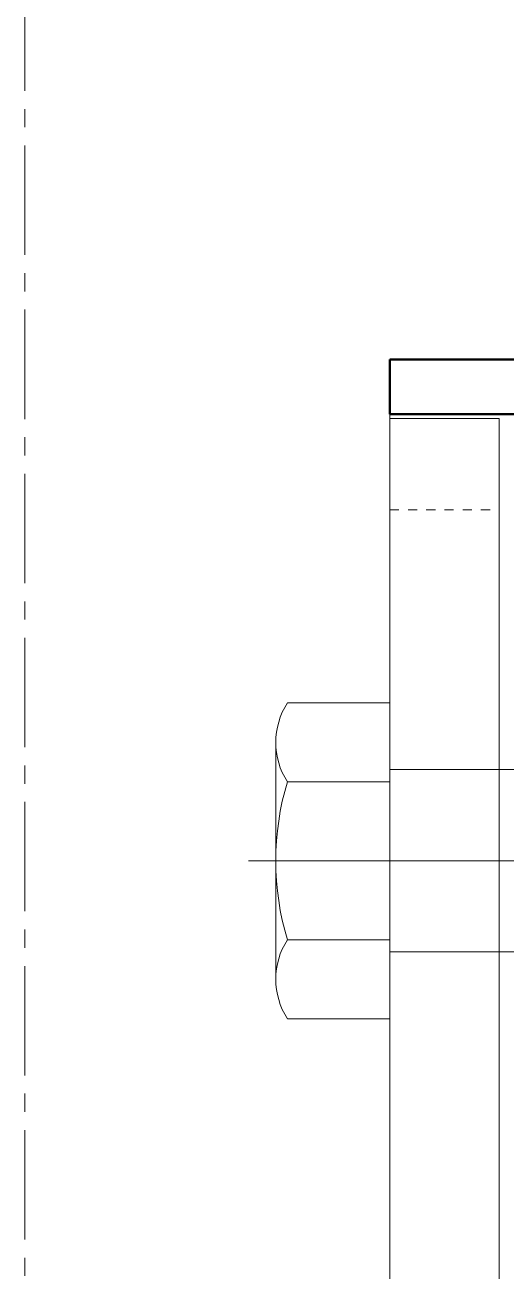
# Model space of a CAD drawing. Header units: millimetres. Extents: x -50460 to 50460, y -35640 to 35640.
# Drawn here: x -35234.7 to -35182, y 21231.9 to 21368.6 of the extents above; entities that cross this region are included whole.
import ezdxf

# ---------------------------------------------------------------- set-up
doc = ezdxf.new("R2010")
doc.units = ezdxf.units.MM
doc.set_wipeout_variables(frame=1)
doc.linetypes.add('点画线', pattern=[18, 12, -2, 2, -2])
doc.linetypes.add('虚线', pattern=[2, 1, -1])
for name, color, linetype, lineweight in [('ACADSichtbare Kanten(DIN_Schmid)', 7, 'Continuous', 50), ('EB0', 7, 'Continuous', 15), ('中心线层', 1, '点画线', 18), ('尺寸线层', 4, 'Continuous', 18), ('粗实线层', 7, 'Continuous', 15), ('粗实线层_1', 7, 'Continuous', 15), ('虚线层', 100, '虚线', 18)]:
    doc.layers.add(name, color=color, linetype=linetype, lineweight=lineweight)

# ---------------------------------------------------------------- blocks, each defined once
blk = doc.blocks.new('*X858')
at = {"layer": 'EB0'}
for p, q in [((-11.22, 17.32), (0, 17.32)), ((0, -17.32), (0, 17.32)), ((-12.5, -12.99), (-12.5, 12.99)), ((0, -10), (0, 10)), ((0, 10), (138.5, 10)), ((-11.22, 8.66), (0, 8.66)), ((-11.22, -8.66), (0, -8.66)), ((0, -10), (138.5, -10)), ((-11.22, -17.32), (0, -17.32))]:
    blk.add_line(p, q, dxfattribs=at)
for centre, radius, start, end in [((-4.52, 12.99), 7.98, 147.1328, 212.8672), ((17.5, 0), 30, 163.2213, 196.7787), ((-4.52, -12.99), 7.98, 147.1328, 212.8672)]:
    blk.add_arc(centre, radius, start, end, dxfattribs=at)
at = {"layer": '中心线层', "linetype": '点画线', "lineweight": 18}
blk.add_line((-15.5, 0), (143, 0), dxfattribs=at)
blk = doc.blocks.new('*X891')
at = {"layer": '粗实线层'}
for p, q in [((0, 0), (12, 0)), ((0, -10), (0, 0)), ((12, 0), (12, -10)), ((0, -177), (0, -10)), ((12, -10), (12, -177))]:
    blk.add_line(p, q, dxfattribs=at)
at = {"layer": '虚线层'}
blk.add_line((0, -10), (12, -10), dxfattribs=at)
blk = doc.blocks.new('*X892')
at = {"layer": 'ACADSichtbare Kanten(DIN_Schmid)', "linetype": 'Continuous', "lineweight": 50}
for p, q in [((-297.22, 23.41), (-297.22, 29.41)), ((-127.22, 29.41), (-297.22, 29.41)), ((-127.22, 23.41), (-297.22, 23.41))]:
    blk.add_line(p, q, dxfattribs=at)
at = {"layer": '粗实线层_1'}
blk.add_line((-297.22, -170.59), (-297.22, 29.41), dxfattribs=at)
blk = doc.blocks.new('*X888')
at = {"layer": '中心线层'}
blk.add_line((1.42, -88), (27.42, -88), dxfattribs=at)
at = {"layer": '粗实线层_1'}
for name, p in [('*X892', (306.22, -62.41)), ('*X891', (9, -39.5))]:
    blk.add_blockref(name, p, dxfattribs=at)
blk = doc.blocks.new('*X856')
blk.add_wipeout([(-835, -319.78), (-835, -311.28), (-835, -311.28), (-836.5, -309.78), (-836.5, -309.78), (-881, -309.78), (-881, -309.78), (-893.5, -309.78), (-893.5, -309.78), (-975, -309.78), (-975, -309.78), (-975, -302.46), (-975, -302.46), (-986.22, -302.46), (-986.22, -302.46), (-986.3, -302.59), (-986.38, -302.72), (-986.46, -302.85), (-986.53, -302.99), (-986.61, -303.12), (-986.67, -303.26), (-986.74, -303.4), (-986.8, -303.54), (-986.87, -303.67), (-986.92, -303.82), (-986.98, -303.96), (-987.03, -304.1), (-987.08, -304.25), (-987.13, -304.39), (-987.17, -304.54), (-987.22, -304.68), (-987.25, -304.83), (-987.29, -304.98), (-987.32, -305.13), (-987.35, -305.28), (-987.38, -305.43), (-987.41, -305.58), (-987.43, -305.73), (-987.45, -305.88), (-987.46, -306.03), (-987.48, -306.18), (-987.49, -306.34), (-987.49, -306.49), (-987.5, -306.64), (-987.5, -306.79), (-987.5, -306.79), (-987.5, -319.78), (-987.5, -319.78), (-987.5, -332.77), (-987.5, -332.77), (-987.5, -332.93), (-987.49, -333.08), (-987.49, -333.23), (-987.48, -333.38), (-987.46, -333.54), (-987.45, -333.69), (-987.43, -333.84), (-987.41, -333.99), (-987.38, -334.14), (-987.35, -334.29), (-987.32, -334.44), (-987.29, -334.59), (-987.25, -334.74), (-987.22, -334.88), (-987.17, -335.03), (-987.13, -335.18), (-987.08, -335.32), (-987.03, -335.47), (-986.98, -335.61), (-986.92, -335.75), (-986.87, -335.89), (-986.8, -336.03), (-986.74, -336.17), (-986.67, -336.31), (-986.61, -336.44), (-986.53, -336.58), (-986.46, -336.71), (-986.38, -336.84), (-986.3, -336.98), (-986.22, -337.1), (-986.22, -337.1), (-975, -337.1), (-975, -337.1), (-975, -329.78), (-975, -329.78), (-893.5, -329.78), (-893.5, -329.78), (-881, -329.78), (-881, -329.78), (-836.5, -329.78), (-836.5, -329.78), (-835, -328.28), (-835, -328.28)]).dxf.layer = '粗实线层_1'
at = {"layer": '粗实线层_1'}
for name, p in [('*X888', (-984, -231.78)), ('*X858', (-975, -319.78))]:
    blk.add_blockref(name, p, dxfattribs=at)
blk = doc.blocks.new('*X805')
at = {"layer": '尺寸线层'}
blk.add_blockref('*X856', (-1515, 819.78), dxfattribs=at)
at = {"layer": '中心线层'}
blk.add_line((-2530, 404.46), (-2530, 6480.5), dxfattribs=at)

msp = doc.modelspace()

# ---------------------------------------------------------------- block references
at = {"layer": '尺寸线层'}
msp.add_blockref('*X805', (-32704.742, 20776.945), dxfattribs=at)

doc.saveas('drawing.dxf')
